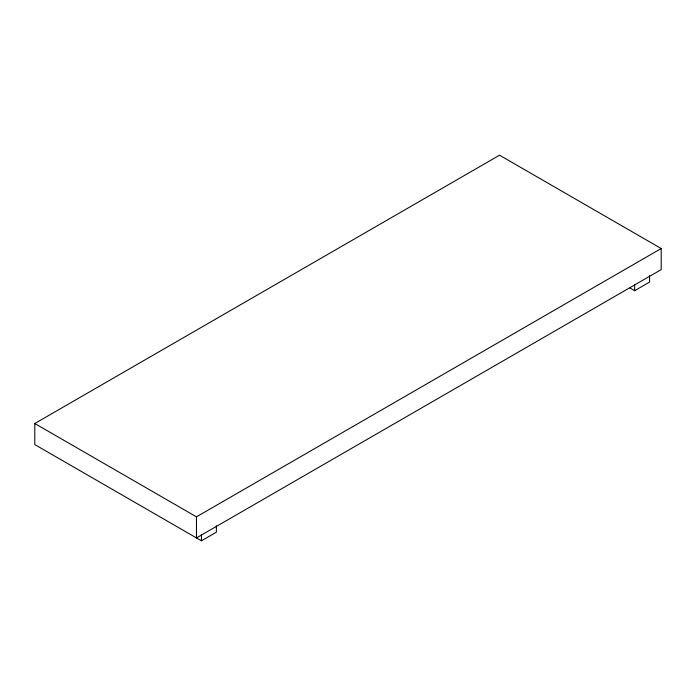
<?xml version="1.0" encoding="UTF-8"?>
<svg xmlns="http://www.w3.org/2000/svg" width="696" height="696" viewBox="0 0 696 696"><rect width="100%" height="100%" fill="white"/><g stroke="black" fill="none" stroke-linecap="round" stroke-linejoin="round"><path stroke-width="1.04" d="M216.378 525.793L216.378 532.179L201.44 540.801L34.8 444.596L34.8 423.507L499.537 155.199L661.2 248.533L661.2 269.613L196.463 537.93L196.463 516.85L661.2 248.533M629.95 287.987L634.648 290.693L649.586 282.071L649.586 275.686M34.8 423.507L196.463 516.85M634.648 284.307L634.648 290.693M201.44 534.415L201.44 540.801"/></g></svg>
